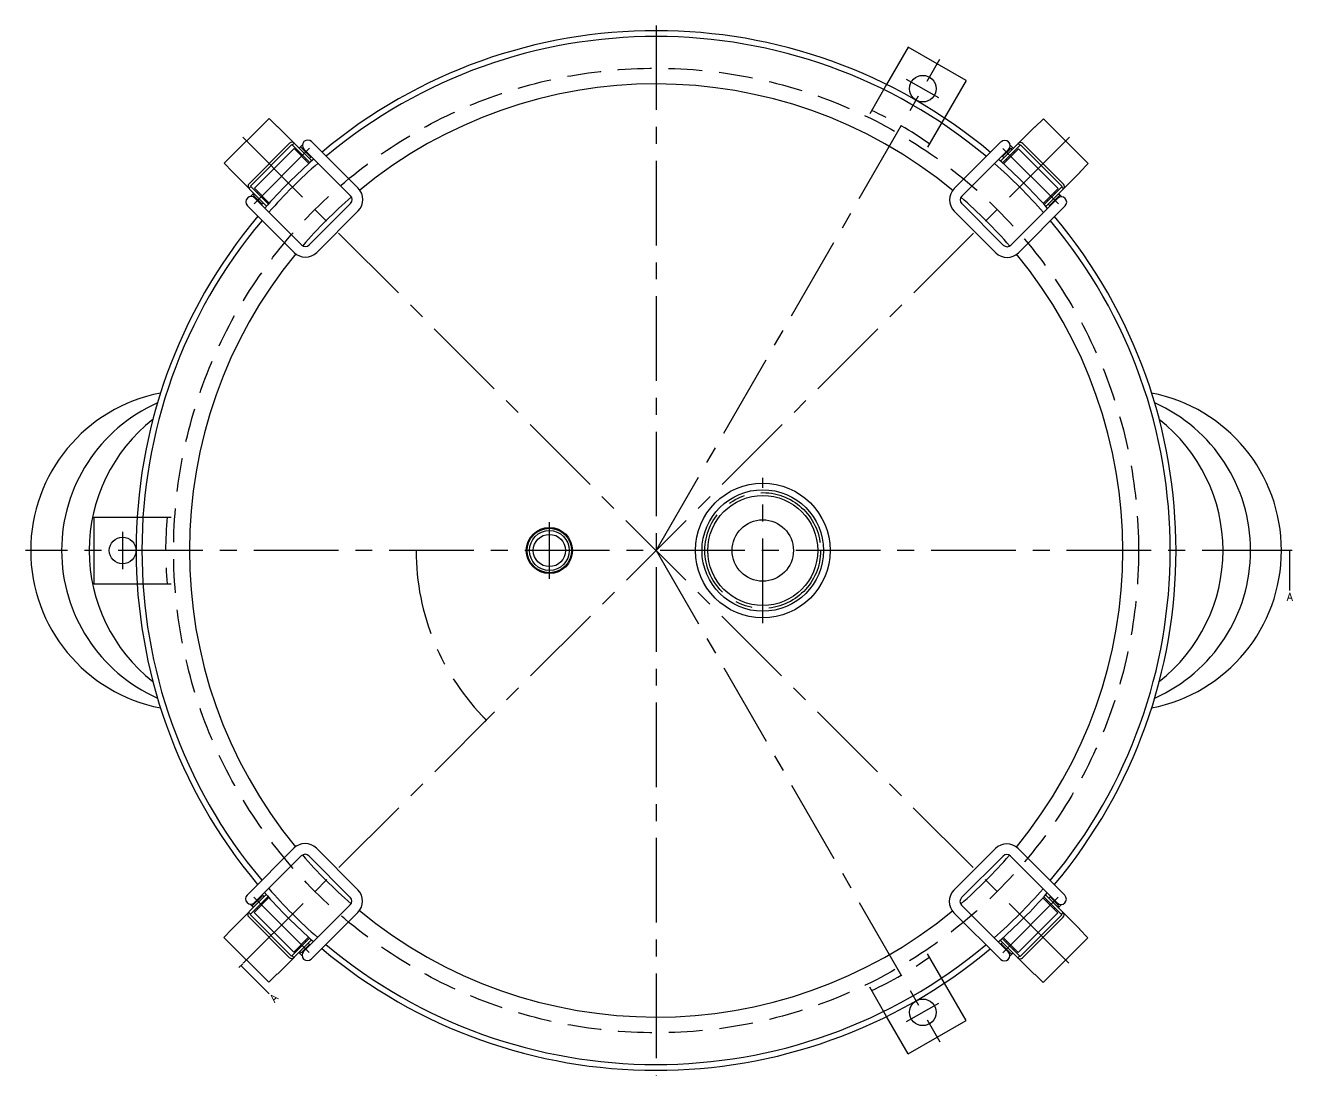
# Model space of a CAD drawing. Extents: x -248 to 886, y -950 to 197.
# Drawn here: x -236.5 to 238.7, y -197 to 197 of the extents above; entities that cross this region are included whole.
import ezdxf

# ---------------------------------------------------------------- set-up
doc = ezdxf.new("R2010")
doc.units = 0
doc.linetypes.add('CENTER', pattern=[50.8, 31.75, -6.35, 6.35, -6.35])
doc.linetypes.add('DASHED', pattern=[19.05, 12.7, -6.35])
doc.layers.get('0').update_dxf_attribs({"linetype": 'CONTINUOUS'})
doc.layers.add('CENTER', color=1, linetype='CONTINUOUS')
doc.styles.get("Standard").update_dxf_attribs({"font": 'txt.shx', "height": 3, "bigfont": 'bigfont.shx'})

msp = doc.modelspace()

# ---------------------------------------------------------------- linework, layer by layer
at = {"color": 7, "linetype": 'CONTINUOUS'}
for p, q in [((94.57, 188.81), (86.46, 174.75)), ((116.23, 176.31), (94.57, 188.81)), ((116.23, 176.31), (108.11, 162.25)), ((-145.1, 162.04), (-161.93, 145.22)), ((-141.96, 158.91), (-145.1, 162.04)), ((145.22, 161.93), (142.08, 158.79)), ((162.04, 145.1), (145.22, 161.93)), ((-141.89, 158.98), (-141.96, 158.91)), ((-141.89, 158.98), (-129.06, 146.15)), ((129.18, 146.04), (142.01, 158.86)), ((142.08, 158.79), (142.01, 158.86)), ((-137.43, 152.75), (-152.63, 137.54)), ((-136.54, 152.22), (-152.1, 136.66)), ((-129.81, 145.48), (-136.54, 152.22)), ((-135.69, 152.78), (-136.4, 152.07)), ((-132.62, 152.18), (-133.86, 150.94)), ((-111.7, 135.86), (-129.22, 153.38)), ((129.33, 153.26), (111.82, 135.74)), ((136.66, 152.1), (129.93, 145.37)), ((133.97, 150.83), (132.74, 152.06)), ((136.52, 151.96), (135.81, 152.66)), ((152.22, 136.54), (136.66, 152.1)), ((152.75, 137.43), (137.54, 152.63)), ((-135.76, 150.73), (-150.61, 135.88)), ((-130.18, 145.15), (-135.76, 150.73)), ((-134, 149.67), (-134.35, 149.32)), ((-133.82, 150.91), (-133.32, 151.4)), ((-133.32, 151.4), (-129.44, 147.51)), ((-114.53, 133.03), (-132.05, 150.55)), ((-130.53, 148.61), (-130.32, 148.82)), ((-129.44, 147.51), (-129.93, 147.02)), ((132.16, 150.43), (114.65, 132.91)), ((133.09, 150.93), (129.91, 147.75)), ((129.91, 147.75), (130.4, 147.25)), ((135.88, 150.61), (130.3, 145.04)), ((130.65, 148.49), (130.44, 148.7)), ((133.58, 150.44), (133.09, 150.93)), ((134.47, 149.2), (134.11, 149.55)), ((150.73, 135.76), (135.88, 150.61)), ((-161.93, 145.22), (-158.79, 142.08)), ((-131.17, 146.84), (-131.52, 146.49)), ((131.64, 146.37), (131.29, 146.72)), ((158.91, 141.96), (162.04, 145.1)), ((-158.79, 142.08), (-158.86, 142.01)), ((-146.04, 129.18), (-158.86, 142.01)), ((158.98, 141.89), (146.15, 129.06)), ((158.98, 141.89), (158.91, 141.96)), ((-151.96, 136.52), (-152.66, 135.81)), ((-152.1, 136.66), (-145.37, 129.93)), ((-150.83, 133.97), (-152.06, 132.74)), ((-150.44, 133.58), (-150.93, 133.09)), ((-150.93, 133.09), (-147.75, 129.91)), ((-150.61, 135.88), (-145.04, 130.3)), ((-149.2, 134.47), (-149.55, 134.11)), ((145.15, 130.18), (150.73, 135.76)), ((145.48, 129.81), (152.22, 136.54)), ((151.4, 133.32), (147.51, 129.44)), ((149.67, 134), (149.32, 134.35)), ((150.91, 133.82), (151.4, 133.32)), ((152.18, 132.62), (150.94, 133.86)), ((152.78, 135.69), (152.07, 136.4)), ((-153.26, 129.33), (-135.74, 111.82)), ((-150.43, 132.16), (-132.91, 114.65)), ((-148.49, 130.65), (-148.7, 130.44)), ((-147.75, 129.91), (-147.25, 130.4)), ((-146.37, 131.64), (-146.72, 131.29)), ((-130.09, 114.65), (-114.53, 130.2)), ((114.65, 130.09), (130.2, 114.53)), ((133.03, 114.53), (150.55, 132.05)), ((135.86, 111.7), (153.38, 129.22)), ((146.84, 131.17), (146.49, 131.52)), ((147.51, 129.44), (147.02, 129.93)), ((148.61, 130.53), (148.82, 130.32)), ((-127.26, 111.82), (-111.7, 127.38)), ((111.82, 127.26), (127.38, 111.7)), ((-210.8, 12.5), (-194.57, 12.5)), ((-210.8, 12.5), (-210.8, -12.5)), ((-210.8, -12.5), (-194.57, -12.5)), ((-135.86, -111.7), (-153.38, -129.22)), ((-111.82, -127.26), (-127.38, -111.7)), ((127.26, -111.82), (111.7, -127.38)), ((153.26, -129.33), (135.74, -111.82)), ((-133.03, -114.53), (-150.55, -132.05)), ((-114.65, -130.09), (-130.2, -114.53)), ((130.09, -114.65), (114.53, -130.2)), ((150.43, -132.16), (132.91, -114.65)), ((-158.98, -141.89), (-146.15, -129.06)), ((-145.48, -129.81), (-152.22, -136.54)), ((-152.18, -132.62), (-150.94, -133.86)), ((-151.4, -133.32), (-147.51, -129.44)), ((-145.15, -130.18), (-150.73, -135.76)), ((-148.61, -130.53), (-148.82, -130.32)), ((-147.51, -129.44), (-147.02, -129.93)), ((-146.84, -131.17), (-146.49, -131.52)), ((-132.16, -150.43), (-114.65, -132.91)), ((114.53, -133.03), (132.05, -150.55)), ((150.61, -135.88), (145.04, -130.3)), ((152.1, -136.66), (145.37, -129.93)), ((146.04, -129.18), (158.86, -142.01)), ((146.37, -131.64), (146.72, -131.29)), ((147.75, -129.91), (147.25, -130.4)), ((150.93, -133.09), (147.75, -129.91)), ((148.49, -130.65), (148.7, -130.44)), ((150.83, -133.97), (152.06, -132.74)), ((-152.78, -135.69), (-152.07, -136.4)), ((-152.75, -137.43), (-137.54, -152.63)), ((-152.22, -136.54), (-136.66, -152.1)), ((-150.91, -133.82), (-151.4, -133.32)), ((-150.73, -135.76), (-135.88, -150.61)), ((-149.67, -134), (-149.32, -134.35)), ((-129.33, -153.26), (-111.82, -135.74)), ((111.7, -135.86), (129.22, -153.38)), ((135.76, -150.73), (150.61, -135.88)), ((136.54, -152.22), (152.1, -136.66)), ((137.43, -152.75), (152.63, -137.54)), ((149.2, -134.47), (149.55, -134.11)), ((150.44, -133.58), (150.93, -133.09)), ((151.96, -136.52), (152.66, -135.81)), ((-158.91, -141.96), (-162.04, -145.1)), ((-158.98, -141.89), (-158.91, -141.96)), ((158.79, -142.08), (158.86, -142.01)), ((161.93, -145.22), (158.79, -142.08)), ((-162.04, -145.1), (-145.22, -161.93)), ((-129.18, -146.04), (-142.01, -158.86)), ((-136.66, -152.1), (-129.93, -145.37)), ((-135.88, -150.61), (-130.3, -145.04)), ((-131.64, -146.37), (-131.29, -146.72)), ((-129.91, -147.75), (-130.4, -147.25)), ((141.89, -158.98), (129.06, -146.15)), ((129.44, -147.51), (129.93, -147.02)), ((129.81, -145.48), (136.54, -152.22)), ((130.18, -145.15), (135.76, -150.73)), ((131.17, -146.84), (131.52, -146.49)), ((145.1, -162.04), (161.93, -145.22)), ((-136.52, -151.96), (-135.81, -152.66)), ((-134.47, -149.2), (-134.11, -149.55)), ((-133.97, -150.83), (-132.74, -152.06)), ((-133.58, -150.44), (-133.09, -150.93)), ((-133.09, -150.93), (-129.91, -147.75)), ((-130.65, -148.49), (-130.44, -148.7)), ((133.32, -151.4), (129.44, -147.51)), ((130.53, -148.61), (130.32, -148.82)), ((132.62, -152.18), (133.86, -150.94)), ((133.82, -150.91), (133.32, -151.4)), ((134, -149.67), (134.35, -149.32)), ((135.69, -152.78), (136.4, -152.07)), ((-145.22, -161.93), (-142.08, -158.79)), ((-142.08, -158.79), (-142.01, -158.86)), ((141.89, -158.98), (141.96, -158.91)), ((141.96, -158.91), (145.1, -162.04)), ((116.23, -176.31), (108.11, -162.25)), ((94.57, -188.81), (86.46, -174.75)), ((94.57, -188.81), (116.23, -176.31))]:
    msp.add_line(p, q, dxfattribs=at)
at = {"color": 3, "linetype": 'DASHED'}
for p, q in [((86.46, 174.75), (79.37, 162.46)), ((108.11, 162.25), (101.02, 149.96)), ((-194.57, 12.5), (-180.38, 12.5)), ((-194.57, -12.5), (-180.38, -12.5)), ((108.11, -162.25), (101.02, -149.96)), ((86.46, -174.75), (79.37, -162.46))]:
    msp.add_line(p, q, dxfattribs=at)
at = {"color": 7}
for points in [[(237.5, 0, 0), (237.5, -15.01, 0)], [(-155.69, -155.69, 0), (-145.08, -166.3, 0)]]:
    msp.add_polyline3d(points, dxfattribs=at)
at = {"color": 3, "linetype": 'DASHED'}
msp.add_circle((0, 0), 180.9, dxfattribs=at)
at = {"color": 7, "linetype": 'CONTINUOUS'}
for centre, radius in [((100.01, 173.22), 5), ((40, 0), 25.25), ((40, 0), 22.78), ((40, 0), 20.62), ((40, 0), 11.5), ((-200.02, 0), 5), ((-40, 0), 8.65), ((-40, 0), 8.33), ((-40, 0), 6.05), ((100.01, -173.22), 5)]:
    msp.add_circle(centre, radius, dxfattribs=at)
at = {"color": 3, "linetype": 'CONTINUOUS'}
msp.add_circle((-40, 0), 7.47, dxfattribs=at)
at = {"color": 7, "linetype": 'CONTINUOUS'}
for centre, radius, start, end in [((0, 0), 194.97, 49.9776, 129.9734), ((0, 0), 192.79, 50.0341, 129.9163), ((0, 0), 175, 50.5266, 129.4195), ((-136.54, 151.86), 1.25, 45, 135), ((-130.63, 151.96), 2, 45, 225), ((130.75, 151.84), 2, 315, 135), ((136.66, 151.75), 1.25, 45, 135), ((0, 0), 194.97, 131.1524, 138.7986), ((0, 0), 192.79, 131.1088, 138.8417), ((0, 0), 192.79, 41.1088, 48.8417), ((0, 0), 194.97, 41.1524, 48.7986), ((-151.75, 136.66), 1.25, 135, 225), ((-115.94, 131.62), 6, 315, 45), ((116.06, 131.5), 6, 135, 225), ((151.86, 136.54), 1.25, 315, 45), ((-151.84, 130.75), 2, 45, 225), ((0, 0), 175, 130.7367, 139.2099), ((-115.94, 131.62), 2, 315, 45), ((116.06, 131.5), 2, 135, 225), ((0, 0), 175, 40.7367, 49.2099), ((151.96, 130.63), 2, 315, 135), ((0, 0), 194.97, 139.9776, 219.9734), ((0, 0), 192.79, 140.0341, 219.9163), ((0, 0), 192.79, 320.0341, 39.9163), ((0, 0), 194.97, 319.9776, 39.9734), ((-131.5, 116.06), 2, 225, 315), ((131.62, 115.94), 2, 225, 315), ((0, 0), 175, 140.5266, 219.4195), ((-131.5, 116.06), 6, 225, 315), ((131.62, 115.94), 6, 225, 315), ((0, 0), 175, 320.5266, 39.4195), ((-174.36, 0), 60.14, 100.9848, 259.0152), ((174.36, 0), 60.14, 280.9848, 79.0152), ((-162.33, 0), 60.58, 113.9828, 246.0172), ((162.33, 0), 60.58, 293.9828, 66.0172), ((-150.15, 0), 62.44, 128.1122, 231.8878), ((150.15, 0), 62.44, 308.1122, 51.8878), ((-131.62, -115.94), 6, 45, 135), ((-131.62, -115.94), 2, 45, 135), ((131.5, -116.06), 6, 45, 135), ((0, 0), 175, 220.7367, 229.2099), ((0, 0), 175, 310.7367, 319.2099), ((131.5, -116.06), 2, 45, 135), ((0, 0), 192.79, 221.1088, 228.8417), ((-116.06, -131.5), 6, 315, 45), ((115.94, -131.62), 6, 135, 225), ((0, 0), 192.79, 311.1088, 318.8417), ((-151.96, -130.63), 2, 135, 315), ((0, 0), 194.97, 221.1524, 228.7986), ((-116.06, -131.5), 2, 315, 45), ((115.94, -131.62), 2, 135, 225), ((0, 0), 194.97, 311.1524, 318.7986), ((151.84, -130.75), 2, 225, 45), ((-151.86, -136.54), 1.25, 135, 225), ((0, 0), 175, 230.5266, 309.4195), ((151.75, -136.66), 1.25, 315, 45), ((-130.75, -151.84), 2, 135, 315), ((0, 0), 194.97, 229.9776, 309.9734), ((0, 0), 192.79, 230.0341, 309.9163), ((130.63, -151.96), 2, 225, 45), ((-136.66, -151.75), 1.25, 225, 315), ((136.54, -151.86), 1.25, 225, 315)]:
    msp.add_arc(centre, radius, start, end, dxfattribs=at)
at = {"color": 3, "linetype": 'DASHED'}
for centre, start, end in [((22.55, 39.06), 54.8331, 65.1669), ((-45.1, 0), 174.8331, 185.1669), ((22.55, -39.06), 294.8331, 305.1669)]:
    msp.add_arc(centre, 138.8, start, end, dxfattribs=at)
at = {"layer": 'CENTER', "color": 1, "linetype": 'CENTER'}
for p, q in [((0, 196.97), (0, -196.97)), ((0, 0), (106.4, 184.29)), ((106.07, 169.72), (93.95, 176.72)), ((154.99, 154.99), (-154.99, -154.99)), ((-154.99, 154.99), (154.99, -154.99)), ((-129.97, 150.87), (-150.76, 130.08)), ((150.87, 129.97), (130.08, 150.76)), ((40, -27.25), (40, 27.25)), ((-40, -10.65), (-40, 10.65)), ((-200.02, 7), (-200.02, -7)), ((236.5, 0), (-236.5, 0)), ((238.5, 0), (236.5, 0)), ((-88, 0), (-90, 0)), ((0, 0), (106.4, -184.29)), ((-63.64, -63.64), (-65.05, -65.05)), ((-150.87, -129.97), (-130.08, -150.76)), ((129.97, -150.87), (150.76, -130.08)), ((-154.99, -154.99), (-156.4, -156.4)), ((93.95, -176.72), (106.07, -169.72))]:
    msp.add_line(p, q, dxfattribs=at)
msp.add_circle((40, 0), 21.7, dxfattribs=at)
for start, end in [(180, 225), (180, 181.2733), (223.7267, 225)]:
    msp.add_arc((0, 0), 90, start, end, dxfattribs=at)

# ---------------------------------------------------------------- texts
at = {"color": 137, "linetype": 'CONTINUOUS'}
for rotation, p in [(360, (236.51, -18.85)), (45, (-143.06, -169.73))]:
    msp.add_text('A', height=3, rotation=rotation, dxfattribs=at).set_placement(p)

doc.saveas('drawing.dxf')
